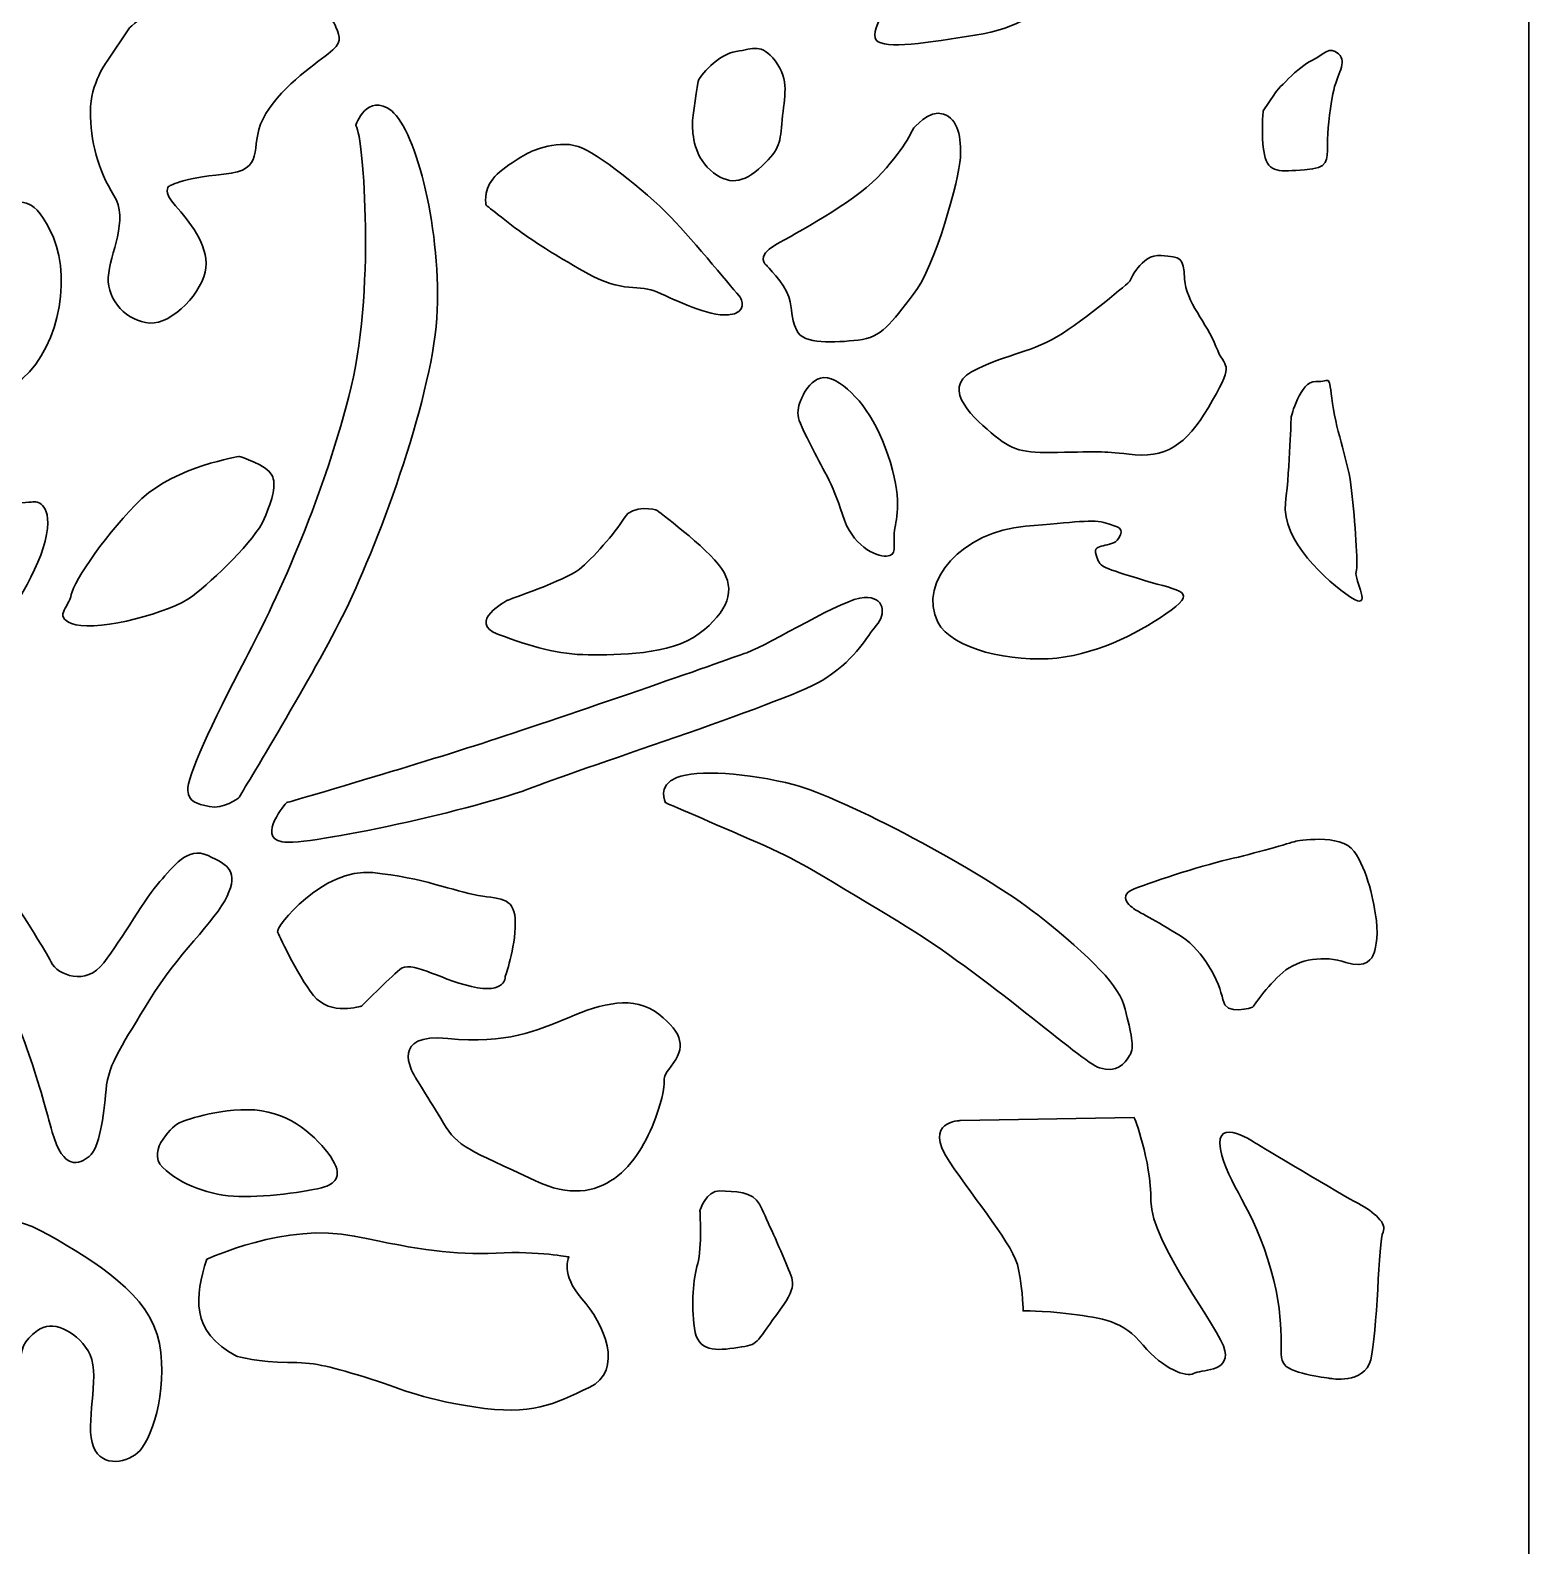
# Model space of a CAD drawing. Header units: centimetres. Extents: x -15.7 to -8.7, y -9 to 9.
# Drawn here: x -11.103 to -8.708, y -4.895 to -2.473 of the extents above; entities that cross this region are included whole.
import ezdxf

# ---------------------------------------------------------------- set-up
doc = ezdxf.new("R2010")
doc.units = ezdxf.units.CM
doc.header["$MEASUREMENT"] = 0
doc.layers.add('layer 1', color=7, linetype='Continuous')

msp = doc.modelspace()

# ---------------------------------------------------------------- linework, layer by layer
at = {"layer": 'layer 1', "color": 250, "lineweight": 30}
for points, knots in [([(-15.65204, 9.00077), (-15.65204, 9.00077), (-8.7077, 9.00077), (-8.7077, 9.00077), (-8.7077, 9.00077), (-8.7077, 9.00077), (-8.7077, -9.00021), (-8.7077, -9.00021), (-8.7077, -9.00021), (-8.7077, -9.00021), (-15.65204, -9.00021), (-15.65204, -9.00021), (-15.65204, -9.00021), (-15.65204, -9.00021), (-15.65204, 9.00077), (-15.65204, 9.00077)], [0, 0, 0, 0, 0.2, 0.2, 0.2, 0.2, 0.4, 0.4, 0.4, 0.4, 0.6, 0.6, 0.6, 0.6, 1, 1, 1, 1]), ([(-9.7168, -2.40383), (-9.7168, -2.40383), (-9.65765, -2.32975), (-9.57698, -2.31156), (-9.57698, -2.31156), (-9.49632, -2.29336), (-9.39235, -2.29336), (-9.39235, -2.29336), (-9.39235, -2.29336), (-9.39235, -2.29336), (-9.37621, -2.28686), (-9.37263, -2.30896), (-9.37263, -2.30896), (-9.36903, -2.33105), (-9.41206, -2.37523), (-9.4515, -2.40902), (-9.4515, -2.40902), (-9.49093, -2.44282), (-9.51962, -2.46881), (-9.59311, -2.4805), (-9.59311, -2.4805), (-9.66661, -2.4922), (-9.73831, -2.50389), (-9.75086, -2.4883), (-9.75086, -2.4883), (-9.76341, -2.4727), (-9.7168, -2.40383), (-9.7168, -2.40383)], [0, 0, 0, 0, 0.125, 0.125, 0.125, 0.125, 0.25, 0.25, 0.25, 0.25, 0.375, 0.375, 0.375, 0.375, 0.5, 0.5, 0.5, 0.5, 0.625, 0.625, 0.625, 0.625, 0.75, 0.75, 0.75, 0.75, 1, 1, 1, 1]), ([(-10.94472, -2.46881), (-10.94472, -2.46881), (-10.86406, -2.38693), (-10.74754, -2.41422), (-10.74754, -2.41422), (-10.63102, -2.44151), (-10.62205, -2.45062), (-10.61489, -2.46751), (-10.61489, -2.46751), (-10.60772, -2.4844), (-10.60413, -2.4922), (-10.62743, -2.51039), (-10.62743, -2.51039), (-10.65074, -2.52859), (-10.70811, -2.56758), (-10.7314, -2.61435), (-10.7314, -2.61435), (-10.75471, -2.66114), (-10.72424, -2.69624), (-10.79415, -2.70273), (-10.79415, -2.70273), (-10.86406, -2.70923), (-10.88199, -2.72223), (-10.88199, -2.72223), (-10.88199, -2.72223), (-10.88199, -2.72223), (-10.89275, -2.73002), (-10.87123, -2.75342), (-10.87123, -2.75342), (-10.84972, -2.77681), (-10.81924, -2.8145), (-10.82282, -2.85219), (-10.82282, -2.85219), (-10.82641, -2.88987), (-10.87661, -2.94316), (-10.91245, -2.94057), (-10.91245, -2.94057), (-10.94831, -2.93796), (-10.98057, -2.90547), (-10.97878, -2.86779), (-10.97878, -2.86779), (-10.97699, -2.83009), (-10.94472, -2.77551), (-10.96982, -2.73652), (-10.96982, -2.73652), (-10.99492, -2.69754), (-11.00747, -2.64816), (-11.00747, -2.60266), (-11.00747, -2.60266), (-11.00747, -2.55718), (-10.98057, -2.52209), (-10.98057, -2.52209), (-10.98057, -2.52209), (-10.98057, -2.52209), (-10.94472, -2.46881), (-10.94472, -2.46881)], [0, 0, 0, 0, 0.0666667, 0.0666667, 0.0666667, 0.0666667, 0.1333333, 0.1333333, 0.1333333, 0.1333333, 0.2, 0.2, 0.2, 0.2, 0.2666667, 0.2666667, 0.2666667, 0.2666667, 0.3333333, 0.3333333, 0.3333333, 0.3333333, 0.4, 0.4, 0.4, 0.4, 0.4666667, 0.4666667, 0.4666667, 0.4666667, 0.5333333, 0.5333333, 0.5333333, 0.5333333, 0.6, 0.6, 0.6, 0.6, 0.6666667, 0.6666667, 0.6666667, 0.6666667, 0.7333333, 0.7333333, 0.7333333, 0.7333333, 0.8, 0.8, 0.8, 0.8, 0.8666667, 0.8666667, 0.8666667, 0.8666667, 1, 1, 1, 1]), ([(-10.03588, -2.55458), (-10.03409, -2.54678), (-10.00362, -2.51039), (-9.97493, -2.50649), (-9.97493, -2.50649), (-9.94625, -2.5026), (-9.93549, -2.4922), (-9.9122, -2.52209), (-9.9122, -2.52209), (-9.88889, -2.55198), (-9.89785, -2.57927), (-9.90145, -2.61566), (-9.90145, -2.61566), (-9.90502, -2.65205), (-9.90323, -2.66114), (-9.93371, -2.68974), (-9.93371, -2.68974), (-9.96418, -2.71833), (-9.98748, -2.72093), (-10.01617, -2.69624), (-10.01617, -2.69624), (-10.04484, -2.67154), (-10.04484, -2.62995), (-10.04484, -2.62215), (-10.04484, -2.62215), (-10.04484, -2.61435), (-10.03588, -2.55458), (-10.03588, -2.55458)], [0, 0, 0, 0, 0.125, 0.125, 0.125, 0.125, 0.25, 0.25, 0.25, 0.25, 0.375, 0.375, 0.375, 0.375, 0.5, 0.5, 0.5, 0.5, 0.625, 0.625, 0.625, 0.625, 0.75, 0.75, 0.75, 0.75, 1, 1, 1, 1]), ([(-9.1142, -2.57502), (-9.1142, -2.57115), (-9.07414, -2.52985), (-9.05456, -2.52082), (-9.05456, -2.52082), (-9.03498, -2.51178), (-9.02697, -2.49629), (-9.01184, -2.51049), (-9.01184, -2.51049), (-8.9967, -2.52469), (-9.0145, -2.54082), (-9.02074, -2.57438), (-9.02074, -2.57438), (-9.02697, -2.60793), (-9.02964, -2.63181), (-9.02964, -2.65633), (-9.02964, -2.65633), (-9.02964, -2.68086), (-9.02697, -2.69312), (-9.06613, -2.6957), (-9.06613, -2.6957), (-9.1053, -2.69828), (-9.12398, -2.70151), (-9.13022, -2.67117), (-9.13022, -2.67117), (-9.13644, -2.64085), (-9.132, -2.60148), (-9.132, -2.60148), (-9.132, -2.60148), (-9.132, -2.60148), (-9.1142, -2.57502), (-9.1142, -2.57502)], [0, 0, 0, 0, 0.1111111, 0.1111111, 0.1111111, 0.1111111, 0.2222222, 0.2222222, 0.2222222, 0.2222222, 0.3333333, 0.3333333, 0.3333333, 0.3333333, 0.4444444, 0.4444444, 0.4444444, 0.4444444, 0.5555556, 0.5555556, 0.5555556, 0.5555556, 0.6666667, 0.6666667, 0.6666667, 0.6666667, 0.7777778, 0.7777778, 0.7777778, 0.7777778, 1, 1, 1, 1]), ([(-10.58325, -2.62515), (-10.58325, -2.62515), (-10.56526, -2.57037), (-10.52569, -2.60167), (-10.52569, -2.60167), (-10.48613, -2.63297), (-10.44481, -2.79727), (-10.45374, -2.9329), (-10.45374, -2.9329), (-10.46266, -3.06854), (-10.55088, -3.30326), (-10.60484, -3.41019), (-10.60484, -3.41019), (-10.6588, -3.51713), (-10.77032, -3.69971), (-10.77032, -3.69971), (-10.77032, -3.69971), (-10.77032, -3.69971), (-10.79562, -3.71853), (-10.81698, -3.71337), (-10.81698, -3.71337), (-10.83834, -3.7082), (-10.84991, -3.70691), (-10.8517, -3.68755), (-10.8517, -3.68755), (-10.85348, -3.66819), (-10.81349, -3.57973), (-10.75953, -3.47801), (-10.75953, -3.47801), (-10.70556, -3.37629), (-10.63077, -3.20972), (-10.59044, -3.04245), (-10.59044, -3.04245), (-10.55013, -2.87517), (-10.5731, -2.62636), (-10.58325, -2.62515)], [0, 0, 0, 0, 0.1, 0.1, 0.1, 0.1, 0.2, 0.2, 0.2, 0.2, 0.3, 0.3, 0.3, 0.3, 0.4, 0.4, 0.4, 0.4, 0.5, 0.5, 0.5, 0.5, 0.6, 0.6, 0.6, 0.6, 0.7, 0.7, 0.7, 0.7, 0.8, 0.8, 0.8, 0.8, 1, 1, 1, 1]), ([(-9.6917, -2.62995), (-9.6917, -2.62995), (-9.66661, -2.59876), (-9.6433, -2.60656), (-9.6433, -2.60656), (-9.62, -2.61435), (-9.61462, -2.64425), (-9.61641, -2.67674), (-9.61641, -2.67674), (-9.61821, -2.70923), (-9.65586, -2.84959), (-9.6917, -2.89508), (-9.6917, -2.89508), (-9.72756, -2.94057), (-9.7419, -2.96395), (-9.77955, -2.96785), (-9.77955, -2.96785), (-9.81719, -2.97175), (-9.86738, -2.97565), (-9.87814, -2.95226), (-9.87814, -2.95226), (-9.88889, -2.92887), (-9.88351, -2.92107), (-9.89069, -2.89897), (-9.89069, -2.89897), (-9.89785, -2.87688), (-9.92654, -2.84829), (-9.92654, -2.84829), (-9.92654, -2.84829), (-9.92654, -2.84829), (-9.94447, -2.83399), (-9.9122, -2.8158), (-9.9122, -2.8158), (-9.87993, -2.79761), (-9.7903, -2.74952), (-9.74907, -2.70793), (-9.74907, -2.70793), (-9.70783, -2.66635), (-9.6917, -2.62995), (-9.6917, -2.62995)], [0, 0, 0, 0, 0.0909091, 0.0909091, 0.0909091, 0.0909091, 0.1818182, 0.1818182, 0.1818182, 0.1818182, 0.2727273, 0.2727273, 0.2727273, 0.2727273, 0.3636364, 0.3636364, 0.3636364, 0.3636364, 0.4545455, 0.4545455, 0.4545455, 0.4545455, 0.5454545, 0.5454545, 0.5454545, 0.5454545, 0.6363636, 0.6363636, 0.6363636, 0.6363636, 0.7272727, 0.7272727, 0.7272727, 0.7272727, 0.8181818, 0.8181818, 0.8181818, 0.8181818, 1, 1, 1, 1]), ([(-10.37468, -2.75212), (-10.37468, -2.75212), (-10.38006, -2.73133), (-10.36393, -2.71053), (-10.36393, -2.71053), (-10.3478, -2.68974), (-10.30477, -2.66764), (-10.30477, -2.66764), (-10.30477, -2.66764), (-10.30477, -2.66764), (-10.25637, -2.64425), (-10.22052, -2.66114), (-10.22052, -2.66114), (-10.18467, -2.67804), (-10.11117, -2.73652), (-10.07174, -2.77941), (-10.07174, -2.77941), (-10.0323, -2.8223), (-9.96775, -2.90027), (-9.96775, -2.90027), (-9.96775, -2.90027), (-9.96775, -2.90027), (-9.95521, -2.92497), (-9.98748, -2.92756), (-9.98748, -2.92756), (-10.01975, -2.93016), (-10.07174, -2.90417), (-10.10041, -2.89117), (-10.10041, -2.89117), (-10.1291, -2.87818), (-10.15599, -2.89377), (-10.21514, -2.85999), (-10.21514, -2.85999), (-10.27429, -2.82619), (-10.28505, -2.8184), (-10.30836, -2.8028), (-10.30836, -2.8028), (-10.33167, -2.78721), (-10.37468, -2.75212), (-10.37468, -2.75212)], [0, 0, 0, 0, 0.0909091, 0.0909091, 0.0909091, 0.0909091, 0.1818182, 0.1818182, 0.1818182, 0.1818182, 0.2727273, 0.2727273, 0.2727273, 0.2727273, 0.3636364, 0.3636364, 0.3636364, 0.3636364, 0.4545455, 0.4545455, 0.4545455, 0.4545455, 0.5454545, 0.5454545, 0.5454545, 0.5454545, 0.6363636, 0.6363636, 0.6363636, 0.6363636, 0.7272727, 0.7272727, 0.7272727, 0.7272727, 0.8181818, 0.8181818, 0.8181818, 0.8181818, 1, 1, 1, 1]), ([(-11.48608, -2.8067), (-11.43052, -2.79111), (-11.36418, -2.77551), (-11.35343, -2.8171), (-11.35343, -2.8171), (-11.34267, -2.85868), (-11.35881, -2.90027), (-11.3391, -2.92497), (-11.3391, -2.92497), (-11.31937, -2.94965), (-11.24409, -2.97435), (-11.22437, -2.93277), (-11.22437, -2.93277), (-11.20464, -2.89117), (-11.18673, -2.8158), (-11.18673, -2.8158), (-11.18673, -2.8158), (-11.18673, -2.8158), (-11.15984, -2.73262), (-11.13833, -2.74302), (-11.13833, -2.74302), (-11.11681, -2.75342), (-11.0971, -2.73262), (-11.06662, -2.8041), (-11.06662, -2.8041), (-11.03614, -2.87558), (-11.06162, -2.99448), (-11.12757, -3.03803), (-11.12757, -3.03803), (-11.19353, -3.08158), (-11.32354, -3.08189), (-11.40542, -3.05103), (-11.40542, -3.05103), (-11.4873, -3.02017), (-11.53448, -3.01853), (-11.53448, -3.01853), (-11.53448, -3.01853), (-11.53448, -3.01853), (-11.59006, -3.01463), (-11.58468, -3.06662), (-11.58468, -3.06662), (-11.5793, -3.1186), (-11.57213, -3.16929), (-11.57213, -3.16929), (-11.57213, -3.16929), (-11.57213, -3.16929), (-11.59184, -3.23557), (-11.63846, -3.19918), (-11.63846, -3.19918), (-11.72691, -3.13012), (-11.72741, -3.02368), (-11.68506, -2.93926), (-11.68506, -2.93926), (-11.65797, -2.88524), (-11.5528, -2.82542), (-11.48608, -2.8067)], [0, 0, 0, 0, 0.0666667, 0.0666667, 0.0666667, 0.0666667, 0.1333333, 0.1333333, 0.1333333, 0.1333333, 0.2, 0.2, 0.2, 0.2, 0.2666667, 0.2666667, 0.2666667, 0.2666667, 0.3333333, 0.3333333, 0.3333333, 0.3333333, 0.4, 0.4, 0.4, 0.4, 0.4666667, 0.4666667, 0.4666667, 0.4666667, 0.5333333, 0.5333333, 0.5333333, 0.5333333, 0.6, 0.6, 0.6, 0.6, 0.6666667, 0.6666667, 0.6666667, 0.6666667, 0.7333333, 0.7333333, 0.7333333, 0.7333333, 0.8, 0.8, 0.8, 0.8, 0.8666667, 0.8666667, 0.8666667, 0.8666667, 1, 1, 1, 1]), ([(-9.34573, -2.87428), (-9.34573, -2.87428), (-9.32781, -2.83009), (-9.29555, -2.83269), (-9.29555, -2.83269), (-9.26328, -2.83529), (-9.25969, -2.83399), (-9.2579, -2.87038), (-9.2579, -2.87038), (-9.2561, -2.90677), (-9.22204, -2.94057), (-9.2077, -2.97825), (-9.2077, -2.97825), (-9.19337, -3.01594), (-9.17724, -3.00034), (-9.21308, -3.06402), (-9.21308, -3.06402), (-9.24894, -3.1277), (-9.28121, -3.1563), (-9.33677, -3.15109), (-9.33677, -3.15109), (-9.39235, -3.1459), (-9.38697, -3.1459), (-9.44971, -3.1472), (-9.44971, -3.1472), (-9.51245, -3.1485), (-9.52858, -3.1472), (-9.56084, -3.12121), (-9.56084, -3.12121), (-9.59311, -3.09521), (-9.64868, -3.04582), (-9.59849, -3.01853), (-9.59849, -3.01853), (-9.54829, -2.99124), (-9.50887, -2.98994), (-9.46225, -2.96265), (-9.46225, -2.96265), (-9.41565, -2.93536), (-9.34573, -2.87428), (-9.34573, -2.87428)], [0, 0, 0, 0, 0.0909091, 0.0909091, 0.0909091, 0.0909091, 0.1818182, 0.1818182, 0.1818182, 0.1818182, 0.2727273, 0.2727273, 0.2727273, 0.2727273, 0.3636364, 0.3636364, 0.3636364, 0.3636364, 0.4545455, 0.4545455, 0.4545455, 0.4545455, 0.5454545, 0.5454545, 0.5454545, 0.5454545, 0.6363636, 0.6363636, 0.6363636, 0.6363636, 0.7272727, 0.7272727, 0.7272727, 0.7272727, 0.8181818, 0.8181818, 0.8181818, 0.8181818, 1, 1, 1, 1]), ([(-9.87079, -3.06224), (-9.87079, -3.06224), (-9.8521, -3.01254), (-9.81649, -3.03255), (-9.81649, -3.03255), (-9.78088, -3.05256), (-9.74885, -3.09644), (-9.72837, -3.16355), (-9.72837, -3.16355), (-9.7079, -3.23066), (-9.72036, -3.25519), (-9.72214, -3.27648), (-9.72214, -3.27648), (-9.72392, -3.29778), (-9.7168, -3.31263), (-9.7346, -3.31327), (-9.7346, -3.31327), (-9.7524, -3.31391), (-9.78978, -3.29649), (-9.80492, -3.24679), (-9.80492, -3.24679), (-9.82006, -3.19711), (-9.83875, -3.17), (-9.85566, -3.1358), (-9.85566, -3.1358), (-9.87256, -3.1016), (-9.87613, -3.09515), (-9.87613, -3.08418), (-9.87613, -3.08418), (-9.87613, -3.0732), (-9.87079, -3.06224), (-9.87079, -3.06224)], [0, 0, 0, 0, 0.1111111, 0.1111111, 0.1111111, 0.1111111, 0.2222222, 0.2222222, 0.2222222, 0.2222222, 0.3333333, 0.3333333, 0.3333333, 0.3333333, 0.4444444, 0.4444444, 0.4444444, 0.4444444, 0.5555556, 0.5555556, 0.5555556, 0.5555556, 0.6666667, 0.6666667, 0.6666667, 0.6666667, 0.7777778, 0.7777778, 0.7777778, 0.7777778, 1, 1, 1, 1]), ([(-9.08761, -3.09131), (-9.08761, -3.09131), (-9.07327, -3.03283), (-9.04816, -3.03413), (-9.04816, -3.03413), (-9.02307, -3.03543), (-9.02845, -3.01853), (-9.02128, -3.06922), (-9.02128, -3.06922), (-9.01411, -3.1199), (-8.99618, -3.15889), (-8.9908, -3.20828), (-8.9908, -3.20828), (-8.98542, -3.25766), (-8.98005, -3.32654), (-8.98363, -3.33823), (-8.98363, -3.33823), (-8.98722, -3.34993), (-8.95495, -3.40322), (-8.99259, -3.37853), (-8.99259, -3.37853), (-9.03025, -3.35383), (-9.10374, -3.28755), (-9.09656, -3.22777), (-9.09656, -3.22777), (-9.0894, -3.16799), (-9.08761, -3.09131), (-9.08761, -3.09131)], [0, 0, 0, 0, 0.125, 0.125, 0.125, 0.125, 0.25, 0.25, 0.25, 0.25, 0.375, 0.375, 0.375, 0.375, 0.5, 0.5, 0.5, 0.5, 0.625, 0.625, 0.625, 0.625, 0.75, 0.75, 0.75, 0.75, 1, 1, 1, 1]), ([(-10.76904, -3.15369), (-10.76904, -3.15369), (-10.87123, -3.17059), (-10.92501, -3.22128), (-10.92501, -3.22128), (-10.97878, -3.27196), (-11.03435, -3.35383), (-11.03794, -3.37463), (-11.03794, -3.37463), (-11.04152, -3.39542), (-11.07021, -3.41231), (-11.03077, -3.42271), (-11.03077, -3.42271), (-10.99133, -3.43311), (-10.8784, -3.40322), (-10.84434, -3.37722), (-10.84434, -3.37722), (-10.81028, -3.35124), (-10.74395, -3.28755), (-10.72962, -3.25376), (-10.72962, -3.25376), (-10.71527, -3.21998), (-10.70989, -3.19918), (-10.71707, -3.18359), (-10.71707, -3.18359), (-10.72424, -3.16799), (-10.76904, -3.15369), (-10.76904, -3.15369)], [0, 0, 0, 0, 0.125, 0.125, 0.125, 0.125, 0.25, 0.25, 0.25, 0.25, 0.375, 0.375, 0.375, 0.375, 0.5, 0.5, 0.5, 0.5, 0.625, 0.625, 0.625, 0.625, 0.75, 0.75, 0.75, 0.75, 1, 1, 1, 1]), ([(-11.46278, -3.35513), (-11.46278, -3.35513), (-11.38929, -3.25766), (-11.2656, -3.24336), (-11.2656, -3.24336), (-11.14191, -3.22908), (-11.0971, -3.22647), (-11.0971, -3.22647), (-11.0971, -3.22647), (-11.0971, -3.22647), (-11.06841, -3.22387), (-11.07738, -3.27846), (-11.07738, -3.27846), (-11.08634, -3.33304), (-11.14191, -3.41361), (-11.15625, -3.4396), (-11.15625, -3.4396), (-11.17059, -3.4656), (-11.20107, -3.51238), (-11.2405, -3.48639), (-11.2405, -3.48639), (-11.27994, -3.4604), (-11.3373, -3.42661), (-11.3373, -3.42661), (-11.3373, -3.42661), (-11.3373, -3.42661), (-11.38032, -3.40972), (-11.40183, -3.42011), (-11.40183, -3.42011), (-11.42334, -3.43051), (-11.45561, -3.45), (-11.45561, -3.45), (-11.45561, -3.45), (-11.45561, -3.45), (-11.51656, -3.4682), (-11.51118, -3.43701), (-11.51118, -3.43701), (-11.50581, -3.40582), (-11.46278, -3.35513), (-11.46278, -3.35513)], [0, 0, 0, 0, 0.0909091, 0.0909091, 0.0909091, 0.0909091, 0.1818182, 0.1818182, 0.1818182, 0.1818182, 0.2727273, 0.2727273, 0.2727273, 0.2727273, 0.3636364, 0.3636364, 0.3636364, 0.3636364, 0.4545455, 0.4545455, 0.4545455, 0.4545455, 0.5454545, 0.5454545, 0.5454545, 0.5454545, 0.6363636, 0.6363636, 0.6363636, 0.6363636, 0.7272727, 0.7272727, 0.7272727, 0.7272727, 0.8181818, 0.8181818, 0.8181818, 0.8181818, 1, 1, 1, 1]), ([(-10.34063, -3.38372), (-10.34063, -3.38372), (-10.40694, -3.41881), (-10.35496, -3.4383), (-10.35496, -3.4383), (-10.30298, -3.4578), (-10.25816, -3.47079), (-10.21155, -3.47079), (-10.21155, -3.47079), (-10.16495, -3.47079), (-10.0807, -3.47209), (-10.03409, -3.43701), (-10.03409, -3.43701), (-9.98748, -3.40192), (-9.97493, -3.36683), (-9.99823, -3.33304), (-9.99823, -3.33304), (-10.02154, -3.29925), (-10.10221, -3.23947), (-10.10221, -3.23947), (-10.10221, -3.23947), (-10.10221, -3.23947), (-10.13986, -3.22908), (-10.15419, -3.25247), (-10.15419, -3.25247), (-10.16853, -3.27585), (-10.20439, -3.31745), (-10.2259, -3.33434), (-10.2259, -3.33434), (-10.24741, -3.35124), (-10.34063, -3.38372), (-10.34063, -3.38372)], [0, 0, 0, 0, 0.1111111, 0.1111111, 0.1111111, 0.1111111, 0.2222222, 0.2222222, 0.2222222, 0.2222222, 0.3333333, 0.3333333, 0.3333333, 0.3333333, 0.4444444, 0.4444444, 0.4444444, 0.4444444, 0.5555556, 0.5555556, 0.5555556, 0.5555556, 0.6666667, 0.6666667, 0.6666667, 0.6666667, 0.7777778, 0.7777778, 0.7777778, 0.7777778, 1, 1, 1, 1]), ([(-9.51245, -3.26545), (-9.43358, -3.25896), (-9.4031, -3.25376), (-9.38338, -3.26027), (-9.38338, -3.26027), (-9.36366, -3.26676), (-9.3529, -3.26806), (-9.36366, -3.28495), (-9.36366, -3.28495), (-9.37442, -3.30185), (-9.40668, -3.29015), (-9.39951, -3.31094), (-9.39951, -3.31094), (-9.39235, -3.33174), (-9.39414, -3.32914), (-9.33319, -3.34863), (-9.33319, -3.34863), (-9.27224, -3.36813), (-9.2346, -3.36683), (-9.27942, -3.39932), (-9.27942, -3.39932), (-9.32422, -3.4318), (-9.39055, -3.4682), (-9.46225, -3.476), (-9.46225, -3.476), (-9.53396, -3.48379), (-9.63076, -3.4617), (-9.65227, -3.41881), (-9.65227, -3.41881), (-9.6853, -3.35294), (-9.61203, -3.27365), (-9.51245, -3.26545)], [0, 0, 0, 0, 0.1111111, 0.1111111, 0.1111111, 0.1111111, 0.2222222, 0.2222222, 0.2222222, 0.2222222, 0.3333333, 0.3333333, 0.3333333, 0.3333333, 0.4444444, 0.4444444, 0.4444444, 0.4444444, 0.5555556, 0.5555556, 0.5555556, 0.5555556, 0.6666667, 0.6666667, 0.6666667, 0.6666667, 0.7777778, 0.7777778, 0.7777778, 0.7777778, 1, 1, 1, 1]), ([(-10.69377, -3.70732), (-10.69377, -3.70732), (-10.74216, -3.76191), (-10.70093, -3.7697), (-10.70093, -3.7697), (-10.6597, -3.7775), (-10.38543, -3.71642), (-10.2994, -3.68263), (-10.2994, -3.68263), (-10.21334, -3.64884), (-9.88351, -3.54357), (-9.83152, -3.50848), (-9.83152, -3.50848), (-9.77955, -3.4734), (-9.76699, -3.44221), (-9.75086, -3.42401), (-9.75086, -3.42401), (-9.73473, -3.40582), (-9.73727, -3.3778), (-9.77021, -3.37908), (-9.77021, -3.37908), (-9.80314, -3.38037), (-9.91975, -3.4533), (-9.95802, -3.4675), (-9.95802, -3.4675), (-9.9963, -3.48169), (-10.24561, -3.56827), (-10.3693, -3.60855), (-10.3693, -3.60855), (-10.49299, -3.64884), (-10.69377, -3.70732), (-10.69377, -3.70732)], [0, 0, 0, 0, 0.1111111, 0.1111111, 0.1111111, 0.1111111, 0.2222222, 0.2222222, 0.2222222, 0.2222222, 0.3333333, 0.3333333, 0.3333333, 0.3333333, 0.4444444, 0.4444444, 0.4444444, 0.4444444, 0.5555556, 0.5555556, 0.5555556, 0.5555556, 0.6666667, 0.6666667, 0.6666667, 0.6666667, 0.7777778, 0.7777778, 0.7777778, 0.7777778, 1, 1, 1, 1]), ([(-11.45561, -3.68393), (-11.45561, -3.68393), (-11.47354, -3.66184), (-11.46099, -3.65274), (-11.46099, -3.65274), (-11.44844, -3.64364), (-11.44127, -3.62545), (-11.38749, -3.64234), (-11.38749, -3.64234), (-11.33372, -3.65924), (-11.19211, -3.771), (-11.14908, -3.83598), (-11.14908, -3.83598), (-11.10605, -3.90096), (-11.08096, -3.94125), (-11.07021, -3.96204), (-11.07021, -3.96204), (-11.05945, -3.98284), (-11.01463, -4.00103), (-10.98596, -3.96334), (-10.98596, -3.96334), (-10.95727, -3.92566), (-10.91783, -3.85678), (-10.89632, -3.83339), (-10.89632, -3.83339), (-10.87481, -3.80999), (-10.8533, -3.7762), (-10.81924, -3.7918), (-10.81924, -3.7918), (-10.78518, -3.80739), (-10.77085, -3.81779), (-10.78877, -3.85678), (-10.78877, -3.85678), (-10.80669, -3.89576), (-10.87123, -3.95294), (-10.91245, -4.02183), (-10.91245, -4.02183), (-10.95369, -4.0907), (-10.97878, -4.12319), (-10.98236, -4.16608), (-10.98236, -4.16608), (-10.98596, -4.20896), (-10.99312, -4.25965), (-11.00926, -4.27265), (-11.00926, -4.27265), (-11.02539, -4.28564), (-11.05048, -4.29604), (-11.06841, -4.23366), (-11.06841, -4.23366), (-11.08634, -4.17128), (-11.11323, -4.05692), (-11.17776, -3.95555), (-11.17776, -3.95555), (-11.24229, -3.85417), (-11.38391, -3.74501), (-11.38391, -3.74501), (-11.38391, -3.74501), (-11.38391, -3.74501), (-11.45561, -3.68393), (-11.45561, -3.68393)], [0, 0, 0, 0, 0.0625, 0.0625, 0.0625, 0.0625, 0.125, 0.125, 0.125, 0.125, 0.1875, 0.1875, 0.1875, 0.1875, 0.25, 0.25, 0.25, 0.25, 0.3125, 0.3125, 0.3125, 0.3125, 0.375, 0.375, 0.375, 0.375, 0.4375, 0.4375, 0.4375, 0.4375, 0.5, 0.5, 0.5, 0.5, 0.5625, 0.5625, 0.5625, 0.5625, 0.625, 0.625, 0.625, 0.625, 0.6875, 0.6875, 0.6875, 0.6875, 0.75, 0.75, 0.75, 0.75, 0.8125, 0.8125, 0.8125, 0.8125, 0.875, 0.875, 0.875, 0.875, 1, 1, 1, 1]), ([(-10.08787, -3.70732), (-10.08787, -3.70732), (-10.10221, -3.68003), (-10.06995, -3.66704), (-10.06995, -3.66704), (-10.03768, -3.65404), (-9.957, -3.65924), (-9.88172, -3.67873), (-9.88172, -3.67873), (-9.80643, -3.69823), (-9.58057, -3.81649), (-9.49274, -3.88667), (-9.49274, -3.88667), (-9.40489, -3.95685), (-9.36187, -3.99973), (-9.3529, -4.03742), (-9.3529, -4.03742), (-9.34394, -4.07511), (-9.33677, -4.0985), (-9.34573, -4.1115), (-9.34573, -4.1115), (-9.3547, -4.12449), (-9.36546, -4.14009), (-9.39414, -4.13099), (-9.39414, -4.13099), (-9.42281, -4.12189), (-9.57246, -3.9836), (-9.71633, -3.8968), (-9.71633, -3.8968), (-9.8602, -3.80999), (-9.87276, -3.8009), (-9.94087, -3.771), (-9.94087, -3.771), (-10.00899, -3.74111), (-10.08787, -3.70732), (-10.08787, -3.70732)], [0, 0, 0, 0, 0.1, 0.1, 0.1, 0.1, 0.2, 0.2, 0.2, 0.2, 0.3, 0.3, 0.3, 0.3, 0.4, 0.4, 0.4, 0.4, 0.5, 0.5, 0.5, 0.5, 0.6, 0.6, 0.6, 0.6, 0.7, 0.7, 0.7, 0.7, 0.8, 0.8, 0.8, 0.8, 1, 1, 1, 1]), ([(-9.33405, -3.87985), (-9.33405, -3.87985), (-9.37232, -3.85856), (-9.3385, -3.84501), (-9.3385, -3.84501), (-9.30468, -3.83145), (-9.22279, -3.80564), (-9.18006, -3.79596), (-9.18006, -3.79596), (-9.13734, -3.78629), (-9.08037, -3.76886), (-9.08037, -3.76886), (-9.08037, -3.76886), (-9.08037, -3.76886), (-9.00827, -3.75531), (-8.98691, -3.785), (-8.98691, -3.785), (-8.96554, -3.81467), (-8.95487, -3.8663), (-8.95131, -3.89534), (-8.95131, -3.89534), (-8.94775, -3.92438), (-8.95397, -3.94503), (-8.95575, -3.94955), (-8.95575, -3.94955), (-8.95753, -3.95407), (-8.96643, -3.97407), (-9.00026, -3.96246), (-9.00026, -3.96246), (-9.03409, -3.95084), (-9.07503, -3.95665), (-9.10085, -3.97859), (-9.10085, -3.97859), (-9.12665, -4.00053), (-9.1489, -4.03408), (-9.1489, -4.03408), (-9.1489, -4.03408), (-9.1489, -4.03408), (-9.19253, -4.04957), (-9.19698, -4.02183), (-9.19698, -4.02183), (-9.20143, -3.99408), (-9.22902, -3.9431), (-9.26107, -3.92244), (-9.26107, -3.92244), (-9.2931, -3.9018), (-9.33405, -3.87985), (-9.33405, -3.87985)], [0, 0, 0, 0, 0.0769231, 0.0769231, 0.0769231, 0.0769231, 0.1538462, 0.1538462, 0.1538462, 0.1538462, 0.2307692, 0.2307692, 0.2307692, 0.2307692, 0.3076923, 0.3076923, 0.3076923, 0.3076923, 0.3846154, 0.3846154, 0.3846154, 0.3846154, 0.4615385, 0.4615385, 0.4615385, 0.4615385, 0.5384615, 0.5384615, 0.5384615, 0.5384615, 0.6153846, 0.6153846, 0.6153846, 0.6153846, 0.6923077, 0.6923077, 0.6923077, 0.6923077, 0.7692308, 0.7692308, 0.7692308, 0.7692308, 0.8461538, 0.8461538, 0.8461538, 0.8461538, 1, 1, 1, 1]), ([(-10.70811, -3.91396), (-10.71168, -3.90616), (-10.6364, -3.81129), (-10.55574, -3.81908), (-10.55574, -3.81908), (-10.47506, -3.82688), (-10.42666, -3.84898), (-10.38723, -3.85547), (-10.38723, -3.85547), (-10.3478, -3.86197), (-10.32807, -3.85938), (-10.32807, -3.89966), (-10.32807, -3.89966), (-10.32807, -3.93995), (-10.3442, -3.98543), (-10.3442, -3.98543), (-10.3442, -3.98543), (-10.3442, -3.98543), (-10.34242, -4.01403), (-10.39798, -4.00103), (-10.39798, -4.00103), (-10.45356, -3.98803), (-10.49479, -3.95814), (-10.51271, -3.97374), (-10.51271, -3.97374), (-10.53063, -3.98933), (-10.57365, -4.03222), (-10.57365, -4.03222), (-10.57365, -4.03222), (-10.57365, -4.03222), (-10.62386, -4.04912), (-10.65074, -4.01533), (-10.65074, -4.01533), (-10.67763, -3.98154), (-10.70811, -3.91396), (-10.70811, -3.91396)], [0, 0, 0, 0, 0.1, 0.1, 0.1, 0.1, 0.2, 0.2, 0.2, 0.2, 0.3, 0.3, 0.3, 0.3, 0.4, 0.4, 0.4, 0.4, 0.5, 0.5, 0.5, 0.5, 0.6, 0.6, 0.6, 0.6, 0.7, 0.7, 0.7, 0.7, 0.8, 0.8, 0.8, 0.8, 1, 1, 1, 1]), ([(-10.48941, -4.14399), (-10.49299, -4.13619), (-10.52884, -4.07511), (-10.43563, -4.08421), (-10.43563, -4.08421), (-10.34242, -4.0933), (-10.29402, -4.07251), (-10.24203, -4.05042), (-10.24203, -4.05042), (-10.19004, -4.02832), (-10.13806, -4.01403), (-10.09862, -4.04522), (-10.09862, -4.04522), (-10.05919, -4.07641), (-10.0556, -4.0985), (-10.0789, -4.12839), (-10.0789, -4.12839), (-10.10221, -4.15828), (-10.07711, -4.13879), (-10.104, -4.21157), (-10.104, -4.21157), (-10.13089, -4.28434), (-10.18825, -4.36232), (-10.29581, -4.31163), (-10.29581, -4.31163), (-10.40336, -4.26095), (-10.4195, -4.25835), (-10.4428, -4.21936), (-10.4428, -4.21936), (-10.4661, -4.18038), (-10.48941, -4.14399), (-10.48941, -4.14399)], [0, 0, 0, 0, 0.1111111, 0.1111111, 0.1111111, 0.1111111, 0.2222222, 0.2222222, 0.2222222, 0.2222222, 0.3333333, 0.3333333, 0.3333333, 0.3333333, 0.4444444, 0.4444444, 0.4444444, 0.4444444, 0.5555556, 0.5555556, 0.5555556, 0.5555556, 0.6666667, 0.6666667, 0.6666667, 0.6666667, 0.7777778, 0.7777778, 0.7777778, 0.7777778, 1, 1, 1, 1]), ([(-10.86593, -4.21929), (-10.87038, -4.22058), (-10.92024, -4.26253), (-10.89175, -4.29028), (-10.89175, -4.29028), (-10.86326, -4.31803), (-10.81609, -4.33545), (-10.76981, -4.33674), (-10.76981, -4.33674), (-10.72352, -4.33803), (-10.64518, -4.32706), (-10.62916, -4.31996), (-10.62916, -4.31996), (-10.61314, -4.31286), (-10.60247, -4.29996), (-10.62738, -4.26769), (-10.62738, -4.26769), (-10.65231, -4.23542), (-10.69414, -4.198), (-10.75557, -4.198), (-10.75557, -4.198), (-10.81698, -4.198), (-10.86593, -4.21929), (-10.86593, -4.21929)], [0, 0, 0, 0, 0.1428571, 0.1428571, 0.1428571, 0.1428571, 0.2857143, 0.2857143, 0.2857143, 0.2857143, 0.4285714, 0.4285714, 0.4285714, 0.4285714, 0.5714286, 0.5714286, 0.5714286, 0.5714286, 0.7142857, 0.7142857, 0.7142857, 0.7142857, 1, 1, 1, 1]), ([(-9.61641, -4.21546), (-9.61641, -4.21546), (-9.67737, -4.21546), (-9.63435, -4.28044), (-9.63435, -4.28044), (-9.59132, -4.34543), (-9.53037, -4.4143), (-9.5232, -4.45329), (-9.5232, -4.45329), (-9.51602, -4.49228), (-9.51602, -4.51957), (-9.51602, -4.51957), (-9.51602, -4.51957), (-9.51602, -4.51957), (-9.48914, -4.51827), (-9.43896, -4.52476), (-9.43896, -4.52476), (-9.38876, -4.53127), (-9.35649, -4.53516), (-9.32422, -4.57415), (-9.32422, -4.57415), (-9.29196, -4.61314), (-9.25431, -4.62614), (-9.24356, -4.61964), (-9.24356, -4.61964), (-9.2328, -4.61314), (-9.18619, -4.61834), (-9.19337, -4.58325), (-9.19337, -4.58325), (-9.20054, -4.54816), (-9.31168, -4.4117), (-9.31168, -4.34412), (-9.31168, -4.34412), (-9.31168, -4.27655), (-9.33857, -4.21027), (-9.33857, -4.21027), (-9.33857, -4.21027), (-9.33857, -4.21027), (-9.61641, -4.21546), (-9.61641, -4.21546)], [0, 0, 0, 0, 0.0909091, 0.0909091, 0.0909091, 0.0909091, 0.1818182, 0.1818182, 0.1818182, 0.1818182, 0.2727273, 0.2727273, 0.2727273, 0.2727273, 0.3636364, 0.3636364, 0.3636364, 0.3636364, 0.4545455, 0.4545455, 0.4545455, 0.4545455, 0.5454545, 0.5454545, 0.5454545, 0.5454545, 0.6363636, 0.6363636, 0.6363636, 0.6363636, 0.7272727, 0.7272727, 0.7272727, 0.7272727, 0.8181818, 0.8181818, 0.8181818, 0.8181818, 1, 1, 1, 1]), ([(-9.14138, -4.25315), (-9.14138, -4.25315), (-9.21129, -4.20506), (-9.20054, -4.26095), (-9.20054, -4.26095), (-9.18978, -4.31683), (-9.14676, -4.35582), (-9.11987, -4.45329), (-9.11987, -4.45329), (-9.09298, -4.55076), (-9.11091, -4.58975), (-9.09836, -4.60534), (-9.09836, -4.60534), (-9.0858, -4.62094), (-9.02487, -4.62744), (-9.02487, -4.62744), (-9.02487, -4.62744), (-9.02487, -4.62744), (-8.97108, -4.63784), (-8.96033, -4.59754), (-8.96033, -4.59754), (-8.94957, -4.55726), (-8.94778, -4.40651), (-8.94062, -4.39351), (-8.94062, -4.39351), (-8.93344, -4.38051), (-8.95495, -4.36102), (-8.98005, -4.34802), (-8.98005, -4.34802), (-9.00515, -4.33503), (-9.14138, -4.25315), (-9.14138, -4.25315)], [0, 0, 0, 0, 0.1111111, 0.1111111, 0.1111111, 0.1111111, 0.2222222, 0.2222222, 0.2222222, 0.2222222, 0.3333333, 0.3333333, 0.3333333, 0.3333333, 0.4444444, 0.4444444, 0.4444444, 0.4444444, 0.5555556, 0.5555556, 0.5555556, 0.5555556, 0.6666667, 0.6666667, 0.6666667, 0.6666667, 0.7777778, 0.7777778, 0.7777778, 0.7777778, 1, 1, 1, 1]), ([(-10.0328, -4.35932), (-10.0328, -4.35932), (-10.02301, -4.32706), (-10.00075, -4.3277), (-10.00075, -4.3277), (-9.9785, -4.32836), (-9.94734, -4.32899), (-9.93756, -4.349), (-9.93756, -4.349), (-9.92776, -4.36901), (-9.90906, -4.41031), (-9.89571, -4.44257), (-9.89571, -4.44257), (-9.88236, -4.47484), (-9.87524, -4.47806), (-9.90995, -4.52517), (-9.90995, -4.52517), (-9.94466, -4.57228), (-9.93756, -4.57292), (-9.97226, -4.57808), (-9.97226, -4.57808), (-10.00698, -4.58325), (-10.03635, -4.58583), (-10.04169, -4.54711), (-10.04169, -4.54711), (-10.04703, -4.50839), (-10.04347, -4.46903), (-10.03635, -4.44387), (-10.03635, -4.44387), (-10.02922, -4.41869), (-10.0328, -4.35932), (-10.0328, -4.35932)], [0, 0, 0, 0, 0.1111111, 0.1111111, 0.1111111, 0.1111111, 0.2222222, 0.2222222, 0.2222222, 0.2222222, 0.3333333, 0.3333333, 0.3333333, 0.3333333, 0.4444444, 0.4444444, 0.4444444, 0.4444444, 0.5555556, 0.5555556, 0.5555556, 0.5555556, 0.6666667, 0.6666667, 0.6666667, 0.6666667, 0.7777778, 0.7777778, 0.7777778, 0.7777778, 1, 1, 1, 1]), ([(-11.60206, -4.51355), (-11.60206, -4.51355), (-11.55934, -4.4871), (-11.48991, -4.49614), (-11.48991, -4.49614), (-11.42048, -4.50517), (-11.4098, -4.50839), (-11.4098, -4.50839), (-11.4098, -4.50839), (-11.4098, -4.50839), (-11.40801, -4.51098), (-11.39823, -4.47355), (-11.39823, -4.47355), (-11.38843, -4.43612), (-11.3288, -4.38384), (-11.25847, -4.37804), (-11.25847, -4.37804), (-11.18815, -4.37223), (-11.1481, -4.3561), (-11.07423, -4.39804), (-11.07423, -4.39804), (-11.00035, -4.43999), (-10.91133, -4.49355), (-10.89709, -4.57163), (-10.89709, -4.57163), (-10.88285, -4.64972), (-10.91133, -4.72909), (-10.93181, -4.74651), (-10.93181, -4.74651), (-10.95228, -4.76394), (-10.995, -4.77039), (-11.0048, -4.72974), (-11.0048, -4.72974), (-11.01459, -4.68909), (-10.98967, -4.61616), (-11.01103, -4.58325), (-11.01103, -4.58325), (-11.03239, -4.55034), (-11.06888, -4.53292), (-11.09203, -4.55098), (-11.09203, -4.55098), (-11.11517, -4.56905), (-11.11873, -4.57808), (-11.11962, -4.61035), (-11.11962, -4.61035), (-11.12051, -4.64262), (-11.14098, -4.67812), (-11.20418, -4.68715), (-11.20418, -4.68715), (-11.26738, -4.69618), (-11.38843, -4.68843), (-11.4543, -4.65553), (-11.4543, -4.65553), (-11.52016, -4.62262), (-11.58515, -4.58196), (-11.60118, -4.56518), (-11.60118, -4.56518), (-11.61719, -4.5484), (-11.6341, -4.53614), (-11.62876, -4.52776), (-11.62876, -4.52776), (-11.62342, -4.51936), (-11.60206, -4.51355), (-11.60206, -4.51355)], [0, 0, 0, 0, 0.0588235, 0.0588235, 0.0588235, 0.0588235, 0.1176471, 0.1176471, 0.1176471, 0.1176471, 0.1764706, 0.1764706, 0.1764706, 0.1764706, 0.2352941, 0.2352941, 0.2352941, 0.2352941, 0.2941176, 0.2941176, 0.2941176, 0.2941176, 0.3529412, 0.3529412, 0.3529412, 0.3529412, 0.4117647, 0.4117647, 0.4117647, 0.4117647, 0.4705882, 0.4705882, 0.4705882, 0.4705882, 0.5294118, 0.5294118, 0.5294118, 0.5294118, 0.5882353, 0.5882353, 0.5882353, 0.5882353, 0.6470588, 0.6470588, 0.6470588, 0.6470588, 0.7058824, 0.7058824, 0.7058824, 0.7058824, 0.7647059, 0.7647059, 0.7647059, 0.7647059, 0.8235294, 0.8235294, 0.8235294, 0.8235294, 0.8823529, 0.8823529, 0.8823529, 0.8823529, 1, 1, 1, 1]), ([(-10.82143, -4.43709), (-10.82143, -4.43709), (-10.69325, -4.37739), (-10.58555, -4.39998), (-10.58555, -4.39998), (-10.47785, -4.42257), (-10.428, -4.43031), (-10.35858, -4.42709), (-10.35858, -4.42709), (-10.28914, -4.42386), (-10.24237, -4.43339), (-10.24237, -4.43339), (-10.24237, -4.43339), (-10.24237, -4.43339), (-10.25621, -4.46128), (-10.22149, -4.5), (-10.22149, -4.5), (-10.18678, -4.53873), (-10.15296, -4.61552), (-10.20992, -4.64197), (-10.20992, -4.64197), (-10.26689, -4.66843), (-10.29983, -4.6878), (-10.39418, -4.67295), (-10.39418, -4.67295), (-10.48852, -4.6581), (-10.50811, -4.64391), (-10.56953, -4.6252), (-10.56953, -4.6252), (-10.63094, -4.60648), (-10.64875, -4.60197), (-10.69236, -4.60197), (-10.69236, -4.60197), (-10.73598, -4.60197), (-10.77376, -4.59202), (-10.77376, -4.59202), (-10.77376, -4.59202), (-10.84813, -4.55289), (-10.84013, -4.4954), (-10.82143, -4.43709)], [0, 0, 0, 0, 0.0909091, 0.0909091, 0.0909091, 0.0909091, 0.1818182, 0.1818182, 0.1818182, 0.1818182, 0.2727273, 0.2727273, 0.2727273, 0.2727273, 0.3636364, 0.3636364, 0.3636364, 0.3636364, 0.4545455, 0.4545455, 0.4545455, 0.4545455, 0.5454545, 0.5454545, 0.5454545, 0.5454545, 0.6363636, 0.6363636, 0.6363636, 0.6363636, 0.7272727, 0.7272727, 0.7272727, 0.7272727, 0.8181818, 0.8181818, 0.8181818, 0.8181818, 1, 1, 1, 1])]:
    msp.add_open_spline(points, degree=3, knots=knots, dxfattribs=at)

doc.saveas('drawing.dxf')
